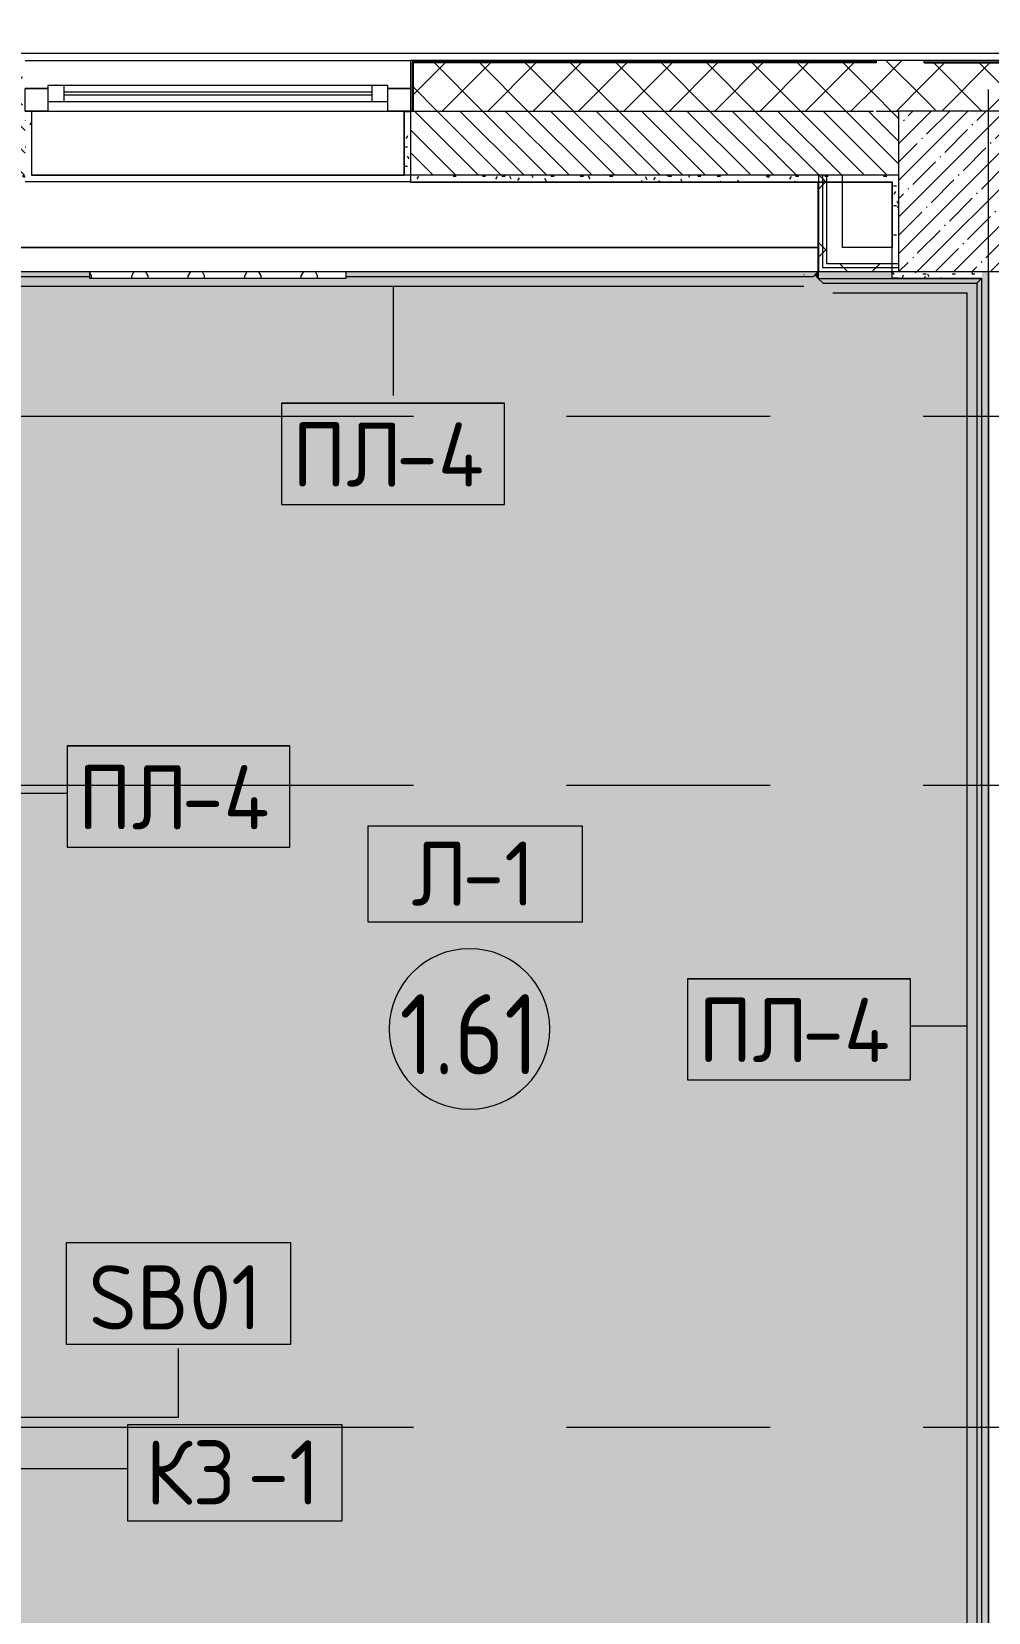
# Model space of a CAD drawing. Header units: millimetres. Extents: x 81671 to 282875, y -8553 to 29000.
# Drawn here: x 118230 to 121210, y 14424 to 19348 of the extents above; entities that cross this region are included whole.
import ezdxf

# ---------------------------------------------------------------- set-up
doc = ezdxf.new("R2010")
doc.units = ezdxf.units.MM
doc.linetypes.add('Осевая', pattern=[3175, 635, -476.25, 1587.5, -476.25])
for name, color, linetype, lineweight in [('A-AREA-IDEN', 7, 'Continuous', 9), ('A-FLOR-HRAL-IDEN', 7, 'Continuous', 9), ('A-FLOR-IDEN', 7, 'Continuous', 9), ('A-FLOR-PATT', 7, 'Continuous', 9), ('A-GENM-IDEN', 7, 'Continuous', 9), ('A-GLAZ', 7, 'Continuous', 9), ('A-GLAZ-1', 7, 'Continuous', 13), ('A-WALL', 7, 'Continuous', 9), ('I-WALL', 7, 'Continuous', 9), ('S-COLS', 7, 'Continuous', 9), ('Знаки', 7, 'Continuous', 9), ('Оси-2', 7, 'Осевая', 9)]:
    doc.layers.add(name, color=color, linetype=linetype, lineweight=lineweight)
for name, color, linetype, lineweight, true_color in [('A-GENM-3', 5, 'Continuous', 9, 0x0000ff), ('A-WALL-1', 9, 'Continuous', 9, 0x808080), ('A-WALL-FNSH-1', 9, 'Continuous', 9, 0x808080), ('I-WALL-2', 9, 'Continuous', 9, 0x808080), ('S-COLS-1', 9, 'Continuous', 9, 0x808080)]:
    doc.layers.add(name, color=color, linetype=linetype, lineweight=lineweight, true_color=true_color)
doc.styles.add('GOST Common', font='GOST_Common.ttf', dxfattribs={"width": 0.9, "height": 250})
doc.styles.add('GOST Common_1', font='GOST_Common.ttf', dxfattribs={"height": 200})
pattern_1 = [(45, (0, 0), (-70.71068, 70.71068), []), (135, (0, 0), (-70.71068, -70.71068), [])]
pattern_2 = [(45, (-121180, -18850), (-57.024626, 57.024626), []), (45, (-121122.975, -18850), (-57.024626, 57.024626), [100.806, -20.161, 3.353, -16.808])]
pattern_3 = [(0, (0, 0), (121.92, 30.48), [10.058, -81.382, 10.058, -81.382, -487.68]), (0, (0, 0), (121.92, 30.48), [-182.88, 10.058, -172.822, 10.058, -81.382, -213.36]), (0, (0, 0), (121.92, 30.48), [-457.2, 10.058, -50.902, 10.058, -142.342]), (120, (45.72, 15.24), (-87.356454, 90.345817), [10.058, -81.382, 10.058, -81.382, -487.68]), (120, (45.72, 15.24), (-87.356454, 90.345817), [-182.88, 10.058, -172.822, 10.058, -81.382, -213.36]), (120, (45.72, 15.24), (-87.356454, 90.345817), [-457.2, 10.058, -50.902, 10.058, -142.342]), (240, (60.96, 76.2), (-34.563546, -120.825817), [10.058, -81.382, 10.058, -81.382, -487.68]), (240, (60.96, 76.2), (-34.563546, -120.825817), [-182.88, 10.058, -172.822, 10.058, -81.382, -213.36]), (240, (60.96, 76.2), (-34.563546, -120.825817), [-457.2, 10.058, -50.902, 10.058, -142.342])]
pattern_4 = [(45, (0, 0), (-106.06602, 106.06602), []), (135, (0, 0), (-106.06602, -106.06602), [])]

# ---------------------------------------------------------------- blocks, each defined once
blk = doc.blocks.new('120_Окно_СКБ_1Ст - 120_Окно_СКБ_1Ст_1200х2500_h_ с форточкой-22889524-План отделки полов с раскладкой материалов 1 этажа в осях 23_1-33')
at = {"layer": 'A-GLAZ'}
for p, q in [((600, 75), (-600, 75)), ((-600, 5), (-530, 5)), ((-480, 25), (480, 25)), ((480, 15), (-480, 15)), ((530, 5), (600, 5))]:
    blk.add_line(p, q, dxfattribs=at)
at = {"layer": 'A-GLAZ-1'}
for p, q in [((-600, 5), (-600, 75)), ((-600, 75), (-530, 75)), ((-530, 75), (-530, 5)), ((530, 5), (530, 75)), ((530, 75), (600, 75)), ((600, 75), (600, 5)), ((-530, 5), (-600, 5)), ((530, 45), (-530, 45)), ((-530, 45), (-530, -5)), ((-480, -5), (-480, 45)), ((480, -5), (480, 45)), ((530, -5), (530, 45)), ((600, 5), (530, 5)), ((-530, -5), (530, -5))]:
    blk.add_line(p, q, dxfattribs=at)
blk = doc.blocks.new('BSC_Колонна _Прямоугольная - 500х500-V14-План отделки полов с раскладкой материалов 1 этажа в осях 23_1-33')
at = {"layer": 'S-COLS'}
h = blk.add_hatch(dxfattribs=at)
h.set_pattern_fill('FP_57', color=256, style=0, pattern_type=2)
h.set_pattern_definition(pattern_2)
h.paths.add_polyline_path([(-250, -250), (250, -250), (250, 250), (-250, 250), (-250, 247.6)])
at = {"layer": 'S-COLS-1'}
for p, q in [((250, 250), (-250, 250)), ((-250, 250), (-250, -250)), ((250, -250), (250, 250)), ((-250, -250), (250, -250))]:
    blk.add_line(p, q, dxfattribs=at)
blk = doc.blocks.new('BSC_Колонна _Прямоугольная - 500х500-V16-План отделки полов с раскладкой материалов 1 этажа в осях 23_1-33')
at = {"layer": 'S-COLS'}
h = blk.add_hatch(dxfattribs=at)
h.set_pattern_fill('FP_57', color=256, style=0, pattern_type=2)
h.set_pattern_definition(pattern_2)
h.paths.add_polyline_path([(-250, -250), (250, -250), (250, 250), (-250, 250), (-250, 247.6)])
at = {"layer": 'S-COLS-1'}
for p, q in [((250, 250), (-250, 250)), ((-250, 250), (-250, -250)), ((250, -250), (250, 250)), ((-250, -250), (250, -250))]:
    blk.add_line(p, q, dxfattribs=at)
blk = doc.blocks.new('Плинтус - Плинтус светлый _сад_-32928354-План отделки полов с раскладкой материалов 1 этажа в осях 23_1-33')
at = {"layer": 'A-GENM-3'}
blk.add_hatch(color=256, dxfattribs=at).paths.add_polyline_path([(0, 0), (4658, 0), (4643, 15), (15, 15)])
for p, q in [((15, 15), (0, 0)), ((4658, 0), (0, 0)), ((4643, 15), (15, 15)), ((45, 45), (4613, 45)), ((4658, 0), (4643, 15))]:
    blk.add_line(p, q, dxfattribs=at)
blk = doc.blocks.new('Плинтус - Плинтус светлый _сад_-32928358-План отделки полов с раскладкой материалов 1 этажа в осях 23_1-33')
at = {"layer": 'A-GENM-3'}
h = blk.add_hatch(color=256, dxfattribs=at)
h.paths.add_polyline_path([(15, -15), (379, -15), (379, 0), (0, 0)])
h.paths.add_polyline_path([(1252.3, -15), (2634.1, -15), (2649.1, 0), (1179, 0), (1179, -15)])
for p, q in [((0, 0), (15, -15)), ((15, -15), (379, -15)), ((45, -45), (2604.1, -45)), ((1179, -15), (2634.1, -15)), ((2634.1, -15), (2649.1, 0))]:
    blk.add_line(p, q, dxfattribs=at)
blk = doc.blocks.new('Плинтус - Плинтус светлый _сад_-32928359-План отделки полов с раскладкой материалов 1 этажа в осях 23_1-33')
at = {"layer": 'A-GENM-3'}
blk.add_hatch(color=256, dxfattribs=at).paths.add_polyline_path([(15, -15), (493.9, -15), (508.9, 0), (0, 0)])
for p, q in [((0, 0), (508.9, 0)), ((0, 0), (15, -15)), ((15, -15), (493.9, -15)), ((45, -45), (463.9, -45)), ((493.9, -15), (508.9, 0))]:
    blk.add_line(p, q, dxfattribs=at)
blk = doc.blocks.new('Плинтус - Плинтус светлый _сад_-32928533-План отделки полов с раскладкой материалов 1 этажа в осях 23_1-33')
at = {"layer": 'A-GENM-3'}
blk.add_hatch(color=256, dxfattribs=at).paths.add_polyline_path([(21, 0), (0, 0), (10.5, -10.5)])
for p, q in [((0, 0), (21, 0)), ((0, 0), (10.5, -10.5)), ((9.5, -45), (11.5, -45)), ((10.5, -10.5), (21, 0))]:
    blk.add_line(p, q, dxfattribs=at)
blk = doc.blocks.new('Съемный металлический экран с перфорацией - E3-V43-План отделки полов с раскладкой материалов 1 этажа в осях 23_1-33')
at = {"layer": 'Знаки'}
h = blk.add_hatch(dxfattribs=at)
h.set_pattern_fill('FP_89', color=256, style=0, pattern_type=2)
h.set_pattern_definition([(0, (-118391.406, -18580), (0, 50.8), [13.612, -74.376]), (60, (-118366.006, -18573.194), (-43.99409, 25.4), [13.612, -74.376]), (120, (-118359.2, -18547.794), (-43.99409, -25.4), [13.612, -74.376]), (30, (-118377.79, -18580), (9e-05, 101.599843), [13.612, -87.988]), (30, (-118403.19, -18536.01), (9e-05, 101.599843), [13.612, -87.988]), (150, (-118391.41, -18580), (-87.98809, -50.799843), [13.612, -87.988]), (150, (-118366.01, -18536.01), (-87.98809, -50.799843), [13.612, -87.988]), (90, (-118359.2, -18561.41), (-87.988, 50.8), [13.612, -87.988]), (90, (-118410, -18561.41), (-87.988, 50.8), [13.612, -87.988])])
h.paths.add_polyline_path([(800, 0), (800, 20), (0, 20), (0, 0), (706.8, 0)])
for p, q in [((0, 20), (0, 0)), ((0, 0), (800, 0)), ((800, 0), (800, 20))]:
    blk.add_line(p, q, dxfattribs=at)
blk = doc.blocks.new('Зашивка приборов отопления2 - Зашивка приборов отопления-33269377-План отделки полов с раскладкой материалов 1 этажа в осях 23_1-33')
at = {"layer": 'A-WALL'}
for p, q in [((119390, 18900), (118230, 18900)), ((120680.1, 18675), (120680.1, 18880)), ((118030, 18675), (120680.1, 18675)), ((120680.1, 18675), (118030, 18675)), ((120680.1, 18600), (120680.1, 18675)), ((118030, 18600), (120680.1, 18600))]:
    blk.add_line(p, q, dxfattribs=at)
blk = doc.blocks.new('Марка_Помещения - Номер-25198446-План отделки полов с раскладкой материалов 1 этажа в осях 23_1-33')
at = {"layer": 'A-AREA-IDEN'}
for start, end in [(360, 180), (180, 360)]:
    blk.add_arc((0, 0), 2.5, start, end, dxfattribs=at)
blk = doc.blocks.new('Mark Reiling - Mark Reiling-26174330-План отделки полов с раскладкой материалов 1 этажа в осях 23_1-33')
at = {"layer": 'A-GENM-IDEN'}
for p, q in [((-3.47, 1.49), (-3.47, -1.663)), ((-3.47, 1.49), (3.47, 1.49)), ((3.47, 1.49), (-3.47, 1.49)), ((-3.47, 1.49), (-3.47, -1.663)), ((3.47, -1.663), (3.47, 1.49)), ((3.47, -1.663), (3.47, 1.49)), ((-3.47, -1.663), (3.47, -1.663)), ((-3.47, -1.663), (3.47, -1.663))]:
    blk.add_line(p, q, dxfattribs=at)
blk = doc.blocks.new('М_перекрытий_ЭП - Типоразмер-25383776-План отделки полов с раскладкой материалов 1 этажа в осях 23_1-33')
at = {"layer": 'A-FLOR-IDEN'}
for p, q in [((3.352, 1.578), (-3.336, 1.578)), ((-3.336, 1.578), (-3.336, -1.406)), ((3.352, -1.406), (3.352, 1.578)), ((-3.336, -1.406), (3.352, -1.406))]:
    blk.add_line(p, q, dxfattribs=at)
blk = doc.blocks.new('М_ограждение1 - Типоразмер-32868623-План отделки полов с раскладкой материалов 1 этажа в осях 23_1-33')
at = {"layer": 'A-FLOR-HRAL-IDEN'}
for p, q in [((3.352, 1.797), (-3.648, 1.797)), ((-3.648, 1.797), (-3.648, -1.359)), ((3.352, -1.359), (3.352, 1.797)), ((-3.648, -1.359), (3.352, -1.359))]:
    blk.add_line(p, q, dxfattribs=at)

msp = doc.modelspace()

# ---------------------------------------------------------------- hatches: boundary and pattern name
at = {"layer": 'A-FLOR-PATT'}
h = msp.add_hatch(color=256, dxfattribs=at)
h.paths.add_polyline_path([(120910, 13620), (120910, 13920), (121190, 13921), (121189, 18580), (120910, 18580), (120910, 18600), (120680.1, 18600), (120680.1, 18579), (120669.6, 18589.5), (120665.1, 18585), (119210, 18585), (119210, 18580), (118410, 18580), (118410, 18585), (118046, 18585), (118046, 15365), (118031, 15351.1), (118030, 15350), (118018, 15350), (118018, 15310), (117890, 15310), (117890, 15290), (117850, 15290), (117850, 15300), (117817.9, 15300), (117817.9, 14450), (117850, 14450), (117850, 14460), (117890, 14460), (117890, 14440), (118018, 14440), (118018, 14400), (118030, 14400), (118031, 13620), (120909, 13620)])
h.paths.add_polyline_path([(120909, 13921), (120924, 13936), (121174, 13936), (121174, 18564), (120695.1, 18564), (120680.1, 18579), (121189, 18579), (121189, 13921), (120910, 13921)])
h.paths.add_polyline_path([(120448.7, 13621), (118031, 13621), (118031.2, 14399.8), (118046, 14385), (118046, 13636), (120894, 13636), (120894, 13906), (120909, 13919.9), (120907.9, 13621), (120894, 13621)])
h.paths.add_polyline_path([(117797.9, 14490), (117797.9, 15350), (117790, 15350), (117790, 14490)])
at = {"layer": 'A-WALL'}
h = msp.add_hatch(dxfattribs=at)
h.set_pattern_fill('FP_5', color=256, style=0, pattern_type=2)
h.set_pattern_definition(pattern_1)
h.paths.add_polyline_path([(121010, 19100), (121010, 19258), (120860, 19258), (120860, 19100), (120930, 19100)])
h = msp.add_hatch(dxfattribs=at)
h.set_pattern_fill('FP_5', color=256, style=0, pattern_type=2)
h.set_pattern_definition(pattern_1)
h.paths.add_polyline_path([(120857, 19100), (120860, 19100), (120860, 19250), (119418, 19250), (119418, 19100), (120852, 19100)])
h.paths.add_polyline_path([(118202, 19100), (118202, 19250), (115500.4, 19250), (115500.4, 19100), (118010, 19100)])
h.paths.add_polyline_path([(112820.4, 19100), (112908.8, 19100), (112850.4, 19180.7), (112850.4, 19250), (112790.6, 19249.8), (112800.4, 19236.2), (112800.4, 19100)])
h = msp.add_hatch(dxfattribs=at)
h.set_pattern_fill('FP_5', color=256, style=0, pattern_type=2)
h.set_pattern_definition(pattern_1)
h.paths.add_polyline_path([(124680, 19100), (124680, 19250), (121010, 19250), (121010, 19100), (124677, 19100)])
h = msp.add_hatch(dxfattribs=at)
h.set_pattern_fill('FP_1', color=256, style=0, pattern_type=2)
h.set_pattern_definition([(135, (0, 0), (-35.35534, -35.35534), [])])
h.paths.add_polyline_path([(120930, 18900), (120930, 19100), (119410, 19100), (119410, 18900), (120781.7, 18900)])
h.paths.add_polyline_path([(118210, 18900), (118210, 19100), (118010, 19100), (118010, 18900), (118117.9, 18900)])
at = {"layer": 'I-WALL'}
h = msp.add_hatch(dxfattribs=at)
h.set_pattern_fill('FP_83', color=256, style=0, pattern_type=2)
h.set_pattern_definition(pattern_4)
h.paths.add_polyline_path([(120693.1, 18612.5), (120693.1, 18900), (120680.6, 18900), (120680.6, 18612.5)])
h = msp.add_hatch(dxfattribs=at)
h.set_pattern_fill('FP_83', color=256, style=0, pattern_type=2)
h.set_pattern_definition(pattern_4)
h.paths.add_polyline_path([(120705.6, 18625), (120705.6, 18900), (120693.1, 18900), (120693.1, 18625)])
h = msp.add_hatch(dxfattribs=at)
h.set_pattern_fill('FP_83', color=256, style=0, pattern_type=2)
h.set_pattern_definition(pattern_4)
h.paths.add_polyline_path([(120781.7, 18612.5), (120930, 18612.5), (120930, 18625), (120693.1, 18625), (120693.1, 18612.5)])
h = msp.add_hatch(dxfattribs=at)
h.set_pattern_fill('FP_83', color=256, style=0, pattern_type=2)
h.set_pattern_definition(pattern_4)
h.paths.add_polyline_path([(120930, 18600), (120930, 18612.5), (120680.6, 18612.5), (120680.6, 18600), (120910, 18600)])
at = {"layer": 'I-WALL-2'}
h = msp.add_hatch(dxfattribs=at)
h.set_pattern_fill('FP_64', color=256, style=0, pattern_type=2)
h.set_pattern_definition(pattern_3)
h.paths.add_polyline_path([(118230, 18900), (118230, 19098), (118210, 19097.6), (118210, 18900)])
h = msp.add_hatch(dxfattribs=at)
h.set_pattern_fill('FP_64', color=256, style=0, pattern_type=2)
h.set_pattern_definition(pattern_3)
h.paths.add_polyline_path([(119410, 18900), (119410, 19098), (119390, 19097.6), (119390, 18900)])
h = msp.add_hatch(dxfattribs=at)
h.set_pattern_fill('FP_64', color=256, style=0, pattern_type=2)
h.set_pattern_definition(pattern_3)
h.paths.add_polyline_path([(120897, 18880), (120910, 18880), (120910, 18900), (119410, 18900), (119410, 18880), (120781.7, 18880)])
h.paths.add_polyline_path([(118117.9, 18880), (118210, 18880), (118210, 18900), (118010, 18900), (118010, 18880), (118031, 18880)])
h = msp.add_hatch(dxfattribs=at)
h.set_pattern_fill('FP_64', color=256, style=0, pattern_type=2)
h.set_pattern_definition(pattern_3)
h.paths.add_polyline_path([(120910, 18625), (120930, 18625), (120930, 18900), (120910, 18900), (120910, 18675)])
h = msp.add_hatch(dxfattribs=at)
h.set_pattern_fill('FP_64', color=256, style=0, pattern_type=2)
h.set_pattern_definition(pattern_3)
h.paths.add_polyline_path([(121177, 18580), (121190, 18580), (121190, 18600), (120910, 18600), (120910, 18580), (121114.6, 18580)])
h = msp.add_hatch(dxfattribs=at)
h.set_pattern_fill('FP_64', color=256, style=0, pattern_type=2)
h.set_pattern_definition(pattern_3)
h.paths.add_polyline_path([(121190, 13920), (121210, 13920), (121210, 18600), (121190, 18600), (121190, 13933)])

# ---------------------------------------------------------------- linework, layer by layer
at = {"layer": 'A-FLOR-HRAL-IDEN'}
for p, q in [((118687.6, 15031.1), (118687.6, 15245.2)), ((117811.2, 15031.1), (118687.6, 15031.1))]:
    msp.add_line(p, q, dxfattribs=at)
at = {"layer": 'A-FLOR-IDEN'}
msp.add_line((117810, 14871.9), (118528.5, 14871.9), dxfattribs=at)
at = {"layer": 'A-GENM-IDEN'}
for p, q in [((119355.6, 18555), (119355.6, 18214.5)), ((118076, 16975), (118340.6, 16975)), ((121144, 16250), (120967.1, 16250))]:
    msp.add_line(p, q, dxfattribs=at)
at = {"layer": 'A-WALL'}
for p, q in [((115352.4, 19280), (124672.1, 19280)), ((118210, 19258), (119410, 19258)), ((119415, 19253), (119415, 19100)), ((120857, 19253), (119415, 19253)), ((120852, 19253), (120852, 19258)), ((120857, 19258), (120857, 19253)), ((120860, 19258), (120860, 19250)), ((121010, 19250), (121010, 19258)), ((121010, 19253), (124677, 19253)), ((120860, 19250), (119418, 19250)), ((119418, 19250), (119418, 19100)), ((121010, 19250), (124680, 19250)), ((119410, 19100), (120852, 19100)), ((120860, 19100), (120930, 19100)), ((119410, 18880), (120910, 18880)), ((120693.1, 18900), (120693.1, 18612.5)), ((120705.6, 18900), (120705.6, 18625)), ((120910, 18880), (120910, 18675)), ((120705.6, 18625), (120930, 18625)), ((120693.1, 18612.5), (120930, 18612.5)), ((120930, 18580), (121190, 18580)), ((121190, 13920), (121190, 18580))]:
    msp.add_line(p, q, dxfattribs=at)
at = {"layer": 'A-WALL-1'}
for p, q in [((121010, 19258), (120860, 19258)), ((119390, 19098), (119390, 18900)), ((119410, 19098), (119390, 19098)), ((119410, 19100), (119410, 18880)), ((120930, 18900), (119390, 18900)), ((120680.6, 18900), (120680.6, 18600)), ((120755.6, 18675), (120755.6, 18900)), ((120910, 18675), (120755.6, 18675)), ((120680.6, 18600), (120930, 18600)), ((121210, 18600), (121210, 13900)), ((121210, 13900), (121210, 18600))]:
    msp.add_line(p, q, dxfattribs=at)
at = {"layer": 'A-WALL-FNSH-1'}
for p, q in [((120860, 19258), (119410, 19258)), ((119410, 19258), (119410, 19100)), ((124672, 19258), (121010, 19258)), ((118231, 19098), (118230, 19098)), ((118231, 18900), (118231, 19098)), ((119389, 19098), (119389, 18900)), ((119390, 19098), (119389, 19098)), ((118230, 18900), (118231, 18900)), ((119389, 18900), (119390, 18900)), ((119410, 18880), (119410, 18879)), ((119410, 18879), (120909, 18879)), ((120909, 18879), (120909, 18579)), ((120910, 18580), (120910, 18675)), ((120909, 18579), (121189, 18579)), ((120930, 18580), (120910, 18580)), ((121189, 18579), (121189, 13921))]:
    msp.add_line(p, q, dxfattribs=at)
at = {"layer": 'I-WALL'}
for p, q in [((119410, 18880), (118210, 18880)), ((118231, 18900), (119389, 18900))]:
    msp.add_line(p, q, dxfattribs=at)
at = {"layer": 'Оси-2'}
for p, q in [((121210, 593.7), (121210, 19415.1)), ((84970.8, 18150), (122760, 18150)), ((84970.8, 17000), (122760, 17000)), ((84970.8, 15000), (122160, 15000))]:
    msp.add_line(p, q, dxfattribs=at)

# ---------------------------------------------------------------- block references
at = {"layer": 'A-AREA-IDEN', "xscale": 99.99999999999993, "yscale": 99.99999999999993, "zscale": 99.99999999999993}
msp.add_blockref('Марка_Помещения - Номер-25198446-План отделки полов с раскладкой материалов 1 этажа в осях 23_1-33', (119593.9, 16240.8), dxfattribs=at)
at = {"layer": 'A-FLOR-HRAL-IDEN', "xscale": 99.99999999999993, "yscale": 99.99999999999993, "zscale": 99.99999999999993}
msp.add_blockref('М_ограждение1 - Типоразмер-32868623-План отделки полов с раскладкой материалов 1 этажа в осях 23_1-33', (118702.5, 15395), dxfattribs=at)
at = {"layer": 'A-FLOR-IDEN', "xscale": 99.99999999999993, "yscale": 99.99999999999993, "zscale": 99.99999999999993}
for p in [(119611, 16715), (118862.1, 14849.8)]:
    msp.add_blockref('М_перекрытий_ЭП - Типоразмер-25383776-План отделки полов с раскладкой материалов 1 этажа в осях 23_1-33', p, dxfattribs=at)
at = {"layer": 'A-GENM-3'}
for name, p in [('Плинтус - Плинтус светлый _сад_-32928358-План отделки полов с раскладкой материалов 1 этажа в осях 23_1-33', (118031, 18600)), ('Плинтус - Плинтус светлый _сад_-32928359-План отделки полов с раскладкой материалов 1 этажа в осях 23_1-33', (120680.1, 18579))]:
    msp.add_blockref(name, p, dxfattribs=at)
for name, p, rotation in [('Плинтус - Плинтус светлый _сад_-32928533-План отделки полов с раскладкой материалов 1 этажа в осях 23_1-33', (120680.1, 18600), 270.0000000000001), ('Плинтус - Плинтус светлый _сад_-32928354-План отделки полов с раскладкой материалов 1 этажа в осях 23_1-33', (121189, 13921), 89.99999999999898)]:
    msp.add_blockref(name, p, dxfattribs=dict(at, rotation=rotation))
at = {"layer": 'A-GENM-IDEN', "xscale": 99.99999999999993, "yscale": 99.99999999999993, "zscale": 99.99999999999993}
for p in [(119355.6, 18041), (118687.6, 16973.5), (120620.2, 16248.5)]:
    msp.add_blockref('Mark Reiling - Mark Reiling-26174330-План отделки полов с раскладкой материалов 1 этажа в осях 23_1-33', p, dxfattribs=at)
at = {"layer": 'A-GLAZ', "rotation": 180}
msp.add_blockref('120_Окно_СКБ_1Ст - 120_Окно_СКБ_1Ст_1200х2500_h_ с форточкой-22889524-План отделки полов с раскладкой материалов 1 этажа в осях 23_1-33', (118810, 19175), dxfattribs=at)
at = {"layer": 'A-WALL'}
msp.add_blockref('Зашивка приборов отопления2 - Зашивка приборов отопления-33269377-План отделки полов с раскладкой материалов 1 этажа в осях 23_1-33', (0, 0), dxfattribs=at)
at = {"layer": 'S-COLS'}
for name in ['BSC_Колонна _Прямоугольная - 500х500-V14-План отделки полов с раскладкой материалов 1 этажа в осях 23_1-33', 'BSC_Колонна _Прямоугольная - 500х500-V16-План отделки полов с раскладкой материалов 1 этажа в осях 23_1-33']:
    msp.add_blockref(name, (121180, 18850), dxfattribs=at)
at = {"layer": 'Знаки'}
msp.add_blockref('Съемный металлический экран с перфорацией - E3-V43-План отделки полов с раскладкой материалов 1 этажа в осях 23_1-33', (118410, 18580), dxfattribs=at)

# ---------------------------------------------------------------- texts
at = {"layer": 'A-AREA-IDEN', "insert": (119375.8, 16349.3), "char_height": 250, "width": 548.354, "attachment_point": 1, "style": 'GOST Common'}
msp.add_mtext('1.61', dxfattribs=at)
at = {"layer": 'A-FLOR-HRAL-IDEN', "insert": (118407.2, 15504.8), "char_height": 200, "width": 697.468, "attachment_point": 1, "style": 'GOST Common_1'}
msp.add_mtext('SB01', dxfattribs=at)
at = {"layer": 'A-FLOR-IDEN', "char_height": 200, "attachment_point": 1, "style": 'GOST Common_1'}
for s, insert, width in [('\\fGOST Common|b0|i0|c204|p34|;Л', (119413.4, 16824.7), 192.405), ('-1', (119572.2, 16824.7), 296.624), ('КЗ', (118585.1, 14959.5), 384.81), ('-1', (118902.6, 14959.5), 296.624)]:
    msp.add_mtext(s, dxfattribs=dict(at, insert=insert, width=width))
at = {"layer": 'A-GENM-IDEN', "char_height": 200, "attachment_point": 1, "style": 'GOST Common_1'}
for s, insert, width in [('ПЛ', (119041.5, 18130.1), 392.827), ('-4', (119365.6, 18130.1), 376.793), ('ПЛ', (118373.5, 17062.6), 392.827), ('-4', (118697.6, 17062.6), 376.793), ('ПЛ', (120306.1, 16337.6), 392.827), ('-4', (120630.2, 16337.6), 376.793)]:
    msp.add_mtext(s, dxfattribs=dict(at, insert=insert, width=width))

doc.saveas('drawing.dxf')
